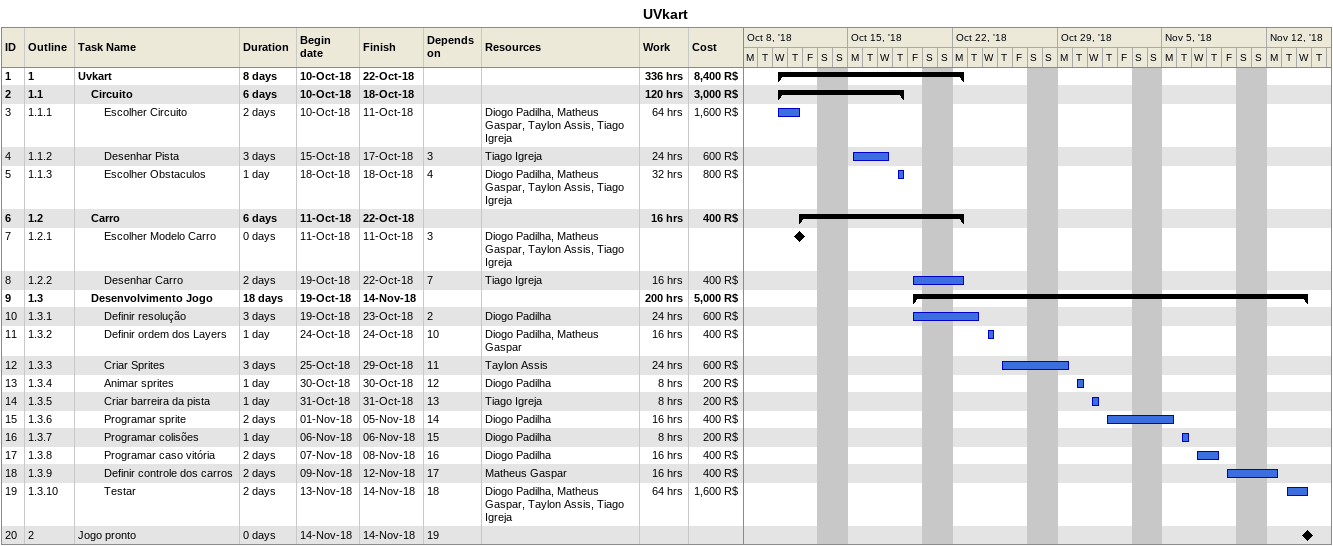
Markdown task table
UVkart

| ID | WBS | Task | Duration | Start | Finish | Predecessors | Resources | Work (h) | Cost (R$) |
|---|---|---|---|---|---|---|---|---|---|
| 1 | 1 | **Uvkart** | 8d | 2018-10-10 | 2018-10-22 |  |  | 336 | 8400 |
| 2 | 1.1 | **Circuito** | 6d | 2018-10-10 | 2018-10-18 |  |  | 120 | 3000 |
| 3 | 1.1.1 | Escolher Circuito | 2d | 2018-10-10 | 2018-10-11 |  | Diogo Padilha, Matheus Gaspar, Taylon Assis, Tiago Igreja | 64 | 1600 |
| 4 | 1.1.2 | Desenhar Pista | 3d | 2018-10-15 | 2018-10-17 | 3 | Tiago Igreja | 24 | 600 |
| 5 | 1.1.3 | Escolher Obstaculos | 1d | 2018-10-18 | 2018-10-18 | 4 | Diogo Padilha, Matheus Gaspar, Taylon Assis, Tiago Igreja | 32 | 800 |
| 6 | 1.2 | **Carro** | 6d | 2018-10-11 | 2018-10-22 |  |  | 16 | 400 |
| 7 | 1.2.1 | Escolher Modelo Carro | 0d | 2018-10-11 | 2018-10-11 | 3 | Diogo Padilha, Matheus Gaspar, Taylon Assis, Tiago Igreja |  |  |
| 8 | 1.2.2 | Desenhar Carro | 2d | 2018-10-19 | 2018-10-22 | 7 | Tiago Igreja | 16 | 400 |
| 9 | 1.3 | **Desenvolvimento Jogo** | 18d | 2018-10-19 | 2018-11-14 |  |  | 200 | 5000 |
| 10 | 1.3.1 | Definir resolução | 3d | 2018-10-19 | 2018-10-23 | 2 | Diogo Padilha | 24 | 600 |
| 11 | 1.3.2 | Definir ordem dos Layers | 1d | 2018-10-24 | 2018-10-24 | 10 | Diogo Padilha, Matheus Gaspar | 16 | 400 |
| 12 | 1.3.3 | Criar Sprites | 3d | 2018-10-25 | 2018-10-29 | 11 | Taylon Assis | 24 | 600 |
| 13 | 1.3.4 | Animar sprites | 1d | 2018-10-30 | 2018-10-30 | 12 | Diogo Padilha | 8 | 200 |
| 14 | 1.3.5 | Criar barreira da pista | 1d | 2018-10-31 | 2018-10-31 | 13 | Tiago Igreja | 8 | 200 |
| 15 | 1.3.6 | Programar sprite | 2d | 2018-11-01 | 2018-11-05 | 14 | Diogo Padilha | 16 | 400 |
| 16 | 1.3.7 | Programar colisões | 1d | 2018-11-06 | 2018-11-06 | 15 | Diogo Padilha | 8 | 200 |
| 17 | 1.3.8 | Programar caso vitória | 2d | 2018-11-07 | 2018-11-08 | 16 | Diogo Padilha | 16 | 400 |
| 18 | 1.3.9 | Definir controle dos carros | 2d | 2018-11-09 | 2018-11-12 | 17 | Matheus Gaspar | 16 | 400 |
| 19 | 1.3.10 | Testar | 2d | 2018-11-13 | 2018-11-14 | 18 | Diogo Padilha, Matheus Gaspar, Taylon Assis, Tiago Igreja | 64 | 1600 |
| 20 | 2 | Jogo pronto | 0d | 2018-11-14 | 2018-11-14 | 19 |  |  |  |
